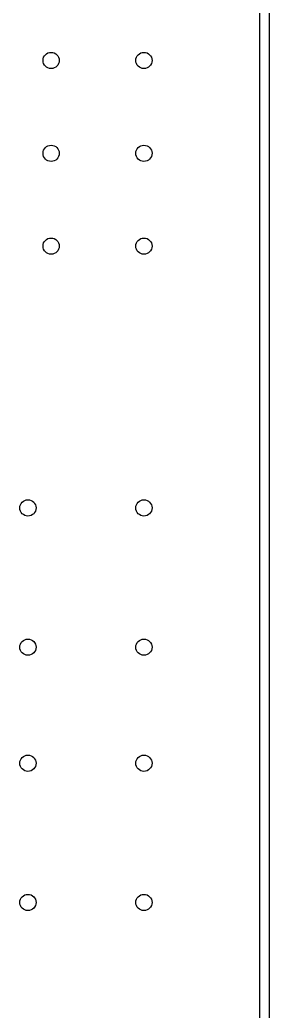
# Model space of a CAD drawing. Extents: x -0.97 to 0.39, y 0.08 to 3.3.
# Drawn here: x -0.275 to -0.063, y 0.866 to 1.707 of the extents above; entities that cross this region are included whole.
import ezdxf

# ---------------------------------------------------------------- set-up
doc = ezdxf.new("R2010")
doc.units = 0
doc.header["$MEASUREMENT"] = 0
doc.layers.add('BLACK', color=7, linetype='CONTINUOUS')

msp = doc.modelspace()

# ---------------------------------------------------------------- linework, layer by layer
at = {"layer": 'BLACK', "linetype": 'CONTINUOUS'}
for p, q in [((-0.06299, 2.77579), (-0.06299, 0.6061)), ((-0.07087, 0.60807), (-0.07087, 2.77382))]:
    msp.add_line(p, q, dxfattribs=at)
at = {"layer": 'BLACK'}
for centre in [(-0.24803, 1.67264), (-0.16929, 1.67264), (-0.24803, 1.5939), (-0.16929, 1.5939), (-0.24803, 1.51516), (-0.16929, 1.51516), (-0.26772, 1.29311), (-0.16929, 1.29311), (-0.26772, 1.175), (-0.16929, 1.175), (-0.26772, 1.07657), (-0.16929, 1.07657), (-0.26772, 0.95846), (-0.16929, 0.95846)]:
    msp.add_circle(centre, 0.00689, dxfattribs=at)

doc.saveas('drawing.dxf')
